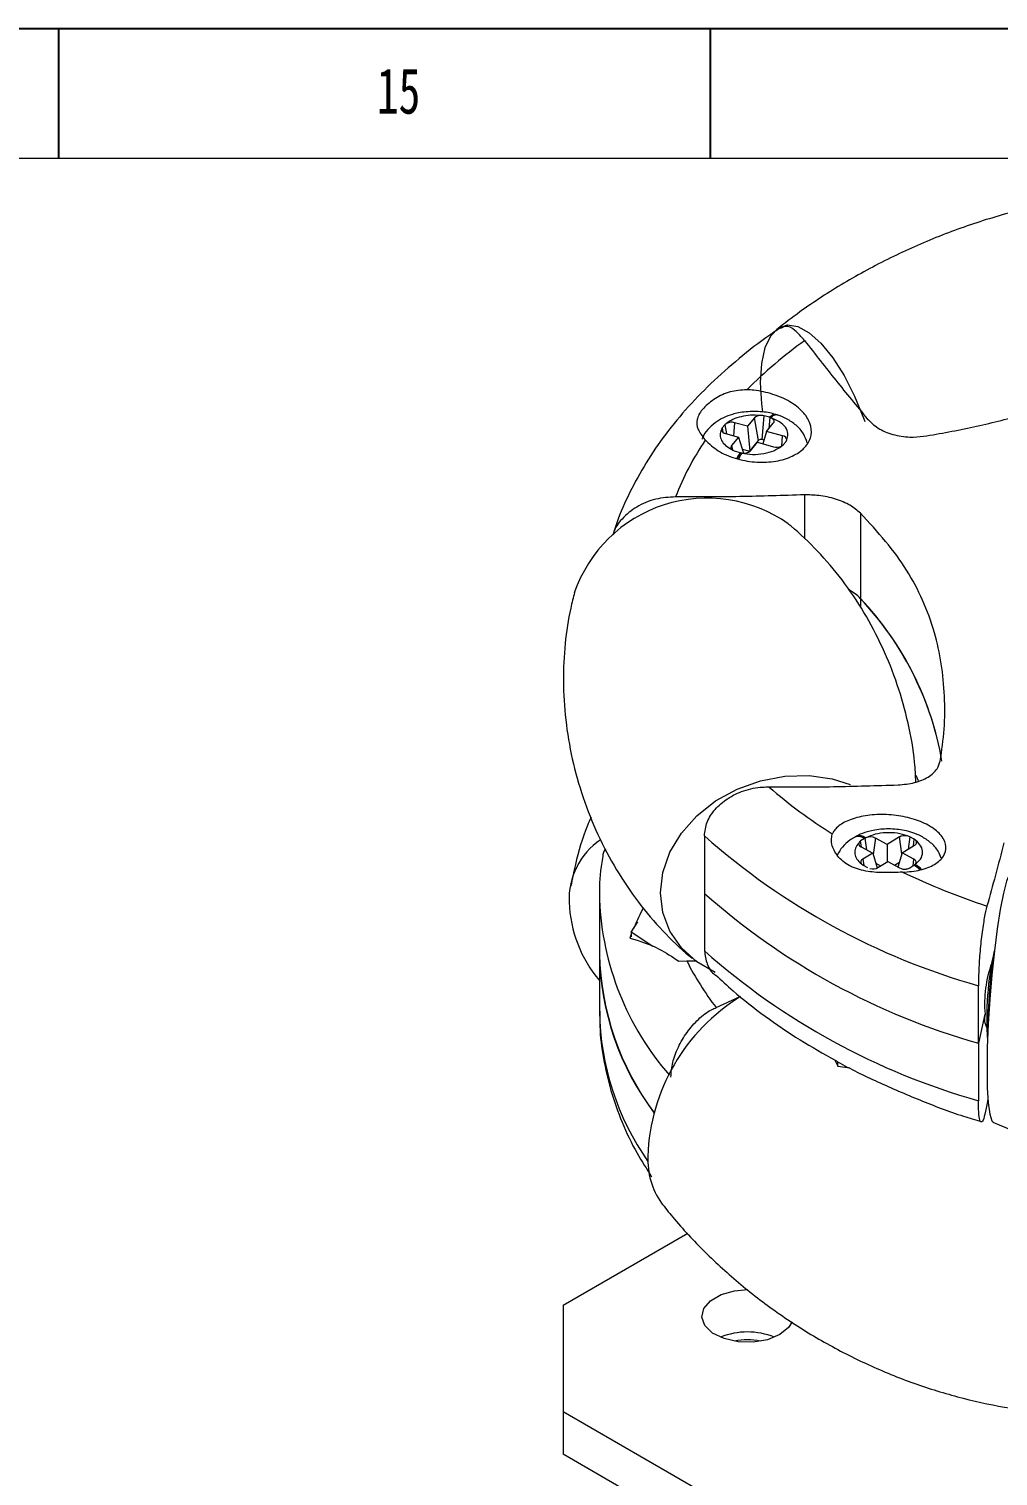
# Model space of a CAD drawing. Header units: millimetres. Extents: x 0 to 1189, y 0 to 841.
# Drawn here: x 699.7 to 774.1, y 730 to 841 of the extents above; entities that cross this region are included whole.
import ezdxf

# ---------------------------------------------------------------- set-up
doc = ezdxf.new("R2010")
doc.units = ezdxf.units.MM
doc.layers.add('10', color=7, linetype='Continuous')
doc.layers.add('5', color=7, linetype='Continuous')
doc.styles.add('SLDTEXTSTYLE5', font='TXT', dxfattribs={"width": 0.7})

msp = doc.modelspace()

# ---------------------------------------------------------------- linework, layer by layer
at = {"color": 7, "linetype": 'Continuous', "lineweight": 15}
for p, q in [((752.9, 810.39), (752.85, 810.27)), ((753.11, 810.64), (752.9, 810.39)), ((753.24, 810.74), (753.11, 810.64)), ((754.85, 810.52), (753.86, 810.79)), ((755.38, 811.16), (754.85, 810.52)), ((754.85, 810.52), (755.02, 808.61)), ((755.7, 809.44), (755.38, 811.16)), ((755.98, 809.5), (756.13, 811.32)), ((756.53, 811.21), (756.13, 811.32)), ((756.3, 810.12), (756.83, 810.77)), ((757.03, 811.42), (756.98, 811.43)), ((757.14, 811.39), (757.03, 811.42)), ((753.17, 809.96), (754.16, 809.68)), ((754.16, 809.68), (753.63, 809.04)), ((754.16, 809.68), (754.54, 808.46)), ((755.02, 808.61), (755.7, 809.44)), ((755.08, 808.64), (755.61, 809.29)), ((755.61, 809.29), (756.85, 808.94)), ((756.12, 809.46), (755.98, 809.5)), ((756.3, 810.12), (756.04, 809.17)), ((757.54, 809.78), (756.3, 810.12)), ((757.6, 809.1), (757.81, 809.35)), ((757.81, 809.35), (757.86, 809.47)), ((753.9, 808.61), (754.3, 808.5)), ((754.3, 808.5), (754.33, 808.49)), ((754.44, 808.77), (755.02, 808.61)), ((757.47, 809), (757.6, 809.1)), ((763.51, 803.86), (763.51, 797.32)), ((767.97, 783.31), (767.78, 783.73)), ((751.55, 779.1), (751.55, 774.69)), ((763.08, 779), (763.04, 778.98)), ((763.18, 779.06), (763.08, 779)), ((763.84, 778.9), (763.53, 778.72)), ((763.56, 778.26), (764.46, 777.77)), ((765.56, 778.44), (764.66, 778.93)), ((766.5, 779.02), (765.56, 778.44)), ((765.56, 778.44), (765.57, 777.1)), ((766.72, 777.8), (767.67, 778.38)), ((767.3, 779.03), (767.12, 779.09)), ((767.64, 778.84), (767.3, 779.03)), ((767.77, 778.74), (767.64, 778.84)), ((764.46, 777.77), (763.7, 777.31)), ((764.46, 777.77), (764.8, 776.64)), ((764.86, 776.67), (765.62, 777.13)), ((765.62, 777.13), (766.52, 776.64)), ((766.12, 776.85), (766.5, 777.08)), ((766.72, 777.8), (766.39, 776.71)), ((767.62, 777.31), (766.72, 777.8)), ((763.59, 776.95), (763.72, 776.85)), ((763.72, 776.85), (764.07, 776.66)), ((764.69, 777), (765.06, 776.79)), ((767.31, 776.65), (767.62, 776.84)), ((767.62, 776.84), (767.64, 776.85)), ((743.5, 774.44), (743.5, 770.03)), ((743.5, 774.44), (743.5, 774.21)), ((751.55, 774.69), (751.55, 770.28)), ((745.94, 771.55), (745.83, 771.26)), ((745.94, 771.71), (746.43, 772.5)), ((747.59, 770.6), (745.94, 771.71)), ((745.94, 771.71), (745.94, 771.35)), ((743.5, 770.03), (743.5, 765.62)), ((749.58, 769.49), (750.2, 769.51)), ((750.2, 769.51), (750.97, 769.51)), ((772.57, 763.19), (772.57, 767.6)), ((752.45, 765.93), (754.28, 766.78)), ((773.07, 765.42), (772.57, 763.19)), ((772.57, 763.19), (772.57, 758.78)), ((761.54, 761.9), (761.79, 761.43)), ((761.79, 761.43), (761.79, 761.76)), ((761.79, 761.43), (762.71, 761.3)), ((773.3, 758.88), (773.22, 758.46)), ((740.71, 743.09), (750.27, 748.61)), ((740.71, 743.09), (740.71, 734.92)), ((740.71, 734.92), (740.71, 731.66)), ((805.77, 697.37), (740.71, 734.92)), ((784.55, 706.35), (740.71, 731.66))]:
    msp.add_line(p, q, dxfattribs=at)
at = {"color": 8, "linetype": 'Continuous', "lineweight": 15}
for p, q in [((752.9, 810.39), (752.96, 810.05)), ((753.11, 810.64), (753.24, 809.94)), ((753.86, 810.79), (753.77, 809.79)), ((756.56, 811.2), (756.49, 810.36)), ((757.48, 809), (757.54, 809.78)), ((753.63, 809.04), (753.69, 808.71)), ((759.22, 805.26), (759.22, 801.88)), ((763.51, 797.32), (763.51, 796.65)), ((763.6, 778.23), (763.53, 778.72)), ((763.86, 778.92), (763.99, 778.02)), ((764.66, 778.93), (764.48, 777.67)), ((766.69, 777.72), (766.5, 779.02)), ((767.3, 779.03), (767.17, 778.08)), ((767.58, 778.33), (767.64, 778.84)), ((763.7, 777.31), (763.77, 776.82)), ((767.55, 776.8), (767.62, 777.31))]:
    msp.add_line(p, q, dxfattribs=at)
at = {"color": 7, "linetype": 'Continuous', "lineweight": 15, "flags": 128}
for points in [[(756.02, 811.64), (755.94, 812.25), (755.86, 813.89), (755.94, 815.34), (756.21, 816.55), (756.64, 817.46), (757.21, 818.05), (757.92, 818.29), (758.72, 818.17), (759.59, 817.7), (760.49, 816.89), (761.4, 815.78), (762.27, 814.41), (763.07, 812.83), (763.77, 811.09), (763.85, 810.88)], [(756.56, 811.2), (756.55, 811.2), (756.53, 811.21)], [(756.64, 811.17), (756.72, 811.14), (756.78, 811.09), (756.83, 811.04), (756.86, 810.99), (756.88, 810.93), (756.88, 810.88), (756.86, 810.82), (756.83, 810.77)], [(752.38, 768.62), (750.97, 769.43), (749.78, 770.51), (748.9, 771.78), (748.36, 773.21), (748.18, 774.74), (748.36, 776.3), (748.9, 777.85), (749.78, 779.31), (750.97, 780.64), (752.41, 781.78), (754.06, 782.69), (755.85, 783.33), (757.71, 783.68), (759.58, 783.73), (761.36, 783.47), (762.72, 783.04)], [(767.69, 776.89), (767.74, 776.94), (767.77, 777), (767.79, 777.05), (767.79, 777.11), (767.77, 777.17), (767.73, 777.22), (767.68, 777.27), (767.62, 777.31)], [(775.18, 776.44), (774.97, 776.22), (774.73, 775.63), (774.49, 774.7), (774.24, 773.46), (774, 771.97), (773.79, 770.28), (773.6, 768.45), (773.44, 766.56), (773.32, 764.67), (773.25, 762.87), (773.23, 761.22), (773.25, 759.78), (773.32, 758.61), (773.44, 757.75), (773.6, 757.24), (773.72, 757.11)], [(757.33, 740.84), (756.39, 740.45), (755.29, 740.26), (754.14, 740.29), (753.06, 740.53), (752.18, 740.96), (751.59, 741.54), (751.36, 742.19), (751.5, 742.85), (752.01, 743.44), (752.82, 743.91), (753.86, 744.21), (754.89, 744.29)], [(758.27, 741.83), (758, 741.38), (757.33, 740.84)]]:
    msp.add_lwpolyline(points, dxfattribs=at)
at = {"color": 8, "linetype": 'Continuous', "lineweight": 15, "flags": 128}
msp.add_lwpolyline([(757.05, 811.41), (756.98, 811.43), (756.85, 811.41), (756.71, 811.33), (756.56, 811.2)], dxfattribs=at)
at = {"color": 7, "linetype": 'Continuous', "lineweight": 15}
for centre, radius, start, end in [((779.65, 788.62), 35.03, 125.6454, 135.1713), ((753.62, 809.94), 0.886, 74.4288, 115.4722), ((755.83, 810.72), 0.627, 91.1336, 134.7039), ((756.37, 810.49), 0.738, 68.4835, 74.7146), ((769.19, 797.51), 21.25, 145.7874, 159.0875), ((753.2, 810.31), 0.352, 186.4024, 264.8149), ((755.89, 809.23), 0.285, 71.926, 131.2369), ((757.51, 809.43), 0.352, 6.403, 84.8141), ((753.79, 808.9), 0.213, 138.673, 231.2571), ((754.55, 809.3), 0.847, 254.6906, 260.3731), ((754.58, 809.19), 0.743, 256.9489, 311.9367), ((757.09, 809.8), 0.886, 254.4291, 295.4746), ((751.76, 794.23), 10.78, 54.7601, 160.978), ((761.2, 795.15), 3.16, 43.2541, 62.8494), ((746.03, 780.74), 24.09, 9.803, 43.4824), ((745.94, 780.68), 24.19, 10.7583, 43.4433), ((782.16, 812.32), 39.07, 228.9715, 237.8281), ((746.78, 774.19), 5.62, 124.8245, 181.8509), ((787.16, 819.24), 53.66, 228.4268, 254.2189), ((763.64, 778.5), 0.26, 169.4805, 249.8989), ((764.16, 778.43), 0.569, 113.7984, 121.2082), ((764.27, 778.14), 0.878, 63.8495, 112.7385), ((766.91, 778.25), 0.864, 76.4087, 118.21), ((767.58, 778.6), 0.234, 291.2711, 36.5139), ((763.78, 777.09), 0.234, 111.2709, 216.5067), ((764.45, 777.43), 0.864, 256.4087, 298.21), ((766.9, 777.41), 0.864, 243.6325, 278.6259), ((792.48, 831.15), 60.58, 244.8564, 251.4662), ((767.41, 777.24), 0.447, 301.1732, 309.8822), ((751.09, 774.39), 9.93, 182.1948, 220.0937), ((787.16, 814.83), 53.66, 228.4268, 254.2189), ((764.82, 770.56), 21.33, 181.4097, 216.658), ((764.34, 770.39), 20.85, 180.9883, 217.0793), ((770.77, 779.96), 23.08, 206.9313, 217.4436), ((787.16, 810.42), 53.66, 228.4268, 254.2189), ((782.39, 766.2), 9.35, 160.3362, 184.7759), ((796.55, 765.11), 23.35, 167.1878, 184.1722), ((818.14, 763.48), 44.88, 171.2733, 180.0868), ((762.14, 754.04), 14.94, 121.5559, 178.1143), ((774.51, 765.07), 1.48, 166.1061, 208.4967), ((752.96, 754.22), 5.75, 176.9808, 215.0676), ((754.85, 735.52), 5.52, 68.0594, 111.9406), ((754.85, 736.31), 4.14, 76.2721, 103.7279)]:
    msp.add_arc(centre, radius, start, end, dxfattribs=at)
at = {"color": 8, "linetype": 'Continuous', "lineweight": 15}
for centre, radius, start, end in [((757.05, 810.9), 0.491, 76.1866, 146.1696), ((756.41, 807.02), 2.55, 144.8872, 156.4583), ((756.67, 807.03), 2.68, 147.4089, 158.2489), ((763.4, 778.28), 0.79, 53.7232, 113.6394), ((763.46, 778.36), 0.752, 51.5811, 111.3913), ((766.69, 775.06), 2.03, 45.0755, 62.2033), ((766.8, 775.07), 2.03, 45.9617, 63.8505), ((765.34, 775.1), 21.86, 182.3527, 221.0673), ((764.14, 765.95), 20.65, 180.905, 214.9739)]:
    msp.add_arc(centre, radius, start, end, dxfattribs=at)
at = {"color": 7, "linetype": 'Continuous', "lineweight": 15}
for points, knots in [([(791.04, 828.6), (790.54, 828.63), (788.7, 828.72), (785.48, 828.65), (781.41, 828.27), (777.37, 827.54), (773.4, 826.5), (769.53, 825.14), (765.79, 823.48), (762.23, 821.54), (759.33, 819.67), (757.69, 818.41), (757.1, 817.95)], [0, 0, 0, 0, 0.0419068, 0.1537337, 0.2661154, 0.3786822, 0.4912314, 0.6036136, 0.7156905, 0.827321, 0.9383681, 1, 1, 1, 1]), ([(759.23, 817.09), (758.98, 817.38), (758.48, 817.96), (757.82, 818.28), (757.51, 818.1), (757.38, 818.02)], [0, 0, 0, 0, 0.368638, 0.737639, 1, 1, 1, 1]), ([(768.36, 809.75), (769.65, 809.97), (772.21, 810.42), (777.25, 811.73), (782.3, 813.17), (787.22, 814.74), (790.95, 816.05), (794.51, 817.35), (796.7, 818.45), (797.8, 819)], [0, 0, 0, 0, 0.116002, 0.232044, 0.46821, 0.599398, 0.730589, 0.865318, 1, 1, 1, 1]), ([(757.36, 818.05), (757.09, 817.87), (755.97, 817.13), (754.18, 815.72), (752.01, 813.81), (750.07, 811.79), (748.35, 809.67), (746.87, 807.46), (745.66, 805.18), (744.88, 803.4), (744.6, 802.38), (744.53, 802.16)], [0, 0, 0, 0, 0.041677, 0.173363, 0.30531, 0.437362, 0.56936, 0.701167, 0.832705, 0.964003, 1, 1, 1, 1]), ([(759.23, 817.09), (760.03, 816.07), (761.63, 814.02), (763.23, 812.07), (764.04, 811.1)], [0, 0, 0, 0, 0.499656, 1, 1, 1, 1]), ([(754.8, 813.32), (754.36, 813.29), (753.48, 813.23), (752.32, 812.65), (751.68, 812.13), (751.2, 811.58), (750.91, 811.03), (750.96, 810.3), (751.4, 809.74), (751.62, 809.46)], [0, 0, 0, 0, 0.152975, 0.305231, 0.472269, 0.500258, 0.666317, 0.832196, 1, 1, 1, 1]), ([(751.62, 809.46), (751.92, 809.17), (752.54, 808.59), (753.89, 808.02), (755.39, 807.73), (756.88, 807.77), (758.19, 808.12), (758.96, 808.6), (759.5, 809.17), (759.81, 809.83), (759.72, 810.76), (759.15, 811.66), (758.14, 812.44), (756.82, 813.01), (755.65, 813.27), (754.98, 813.31), (754.8, 813.32)], [0, 0, 0, 0, 0.079871, 0.159749, 0.23943, 0.318713, 0.397567, 0.475972, 0.499975, 0.577976, 0.655968, 0.734208, 0.812892, 0.892007, 0.971533, 1, 1, 1, 1]), ([(755.35, 811.66), (754.95, 811.64), (754.38, 811.61), (753.6, 811.41), (752.99, 811.18), (752.34, 810.79), (751.79, 810.28), (751.45, 809.83), (751.37, 809.55), (751.36, 809.52)], [0, 0, 0, 0, 0.237216, 0.330406, 0.484191, 0.641277, 0.80784, 0.97664, 1, 1, 1, 1]), ([(756.98, 811.43), (756.85, 811.47), (756.33, 811.62), (755.77, 811.64), (755.35, 811.66)], [0, 0, 0, 0, 0.26124, 1, 1, 1, 1]), ([(755.81, 811.35), (755.57, 811.36), (755.08, 811.39), (754.36, 811.27), (753.71, 811.06), (753.39, 810.85), (753.24, 810.74)], [0, 0, 0, 0, 0.25, 0.5, 0.75, 1, 1, 1, 1]), ([(756.13, 811.32), (756.07, 811.33), (755.97, 811.35), (755.86, 811.35), (755.81, 811.35)], [0, 0, 0, 0, 0.5802466, 1, 1, 1, 1]), ([(757.86, 809.47), (757.91, 809.63), (758.01, 809.96), (757.8, 810.45), (757.35, 810.88), (756.88, 811.08), (756.64, 811.17)], [0, 0, 0, 0, 0.250001, 0.5, 0.75, 1, 1, 1, 1]), ([(759.44, 809.25), (759.36, 809.48), (759.17, 810), (758.6, 810.62), (757.92, 811.07), (757.41, 811.31), (757.16, 811.38), (757.14, 811.38)], [0, 0, 0, 0, 0.2343067, 0.5060819, 0.7762678, 0.980462, 1, 1, 1, 1]), ([(764.04, 811.1), (764.29, 810.85), (764.8, 810.34), (765.98, 809.85), (767.22, 809.64), (768.01, 809.72), (768.36, 809.75)], [0, 0, 0, 0, 0.265019, 0.530095, 0.793366, 1, 1, 1, 1]), ([(752.85, 810.27), (752.8, 810.13), (752.71, 809.85), (752.84, 809.43), (753.14, 809.03), (753.48, 808.83), (753.66, 808.73)], [0, 0, 0, 0, 0.249999, 0.500001, 0.750001, 1, 1, 1, 1]), ([(753.66, 808.73), (753.69, 808.7), (753.76, 808.65), (753.86, 808.62), (753.9, 808.61)], [0, 0, 0, 0, 0.579257, 1, 1, 1, 1]), ([(754.41, 808.47), (754.69, 808.42), (755.24, 808.33), (756.11, 808.41), (756.91, 808.62), (757.28, 808.87), (757.47, 809)], [0, 0, 0, 0, 0.249999, 0.5, 0.749999, 1, 1, 1, 1]), ([(749.34, 805.1), (748.83, 805.07), (747.8, 805.01), (746.32, 804.39), (745.21, 803.47), (744.62, 802.66), (744.54, 802.22), (744.53, 802.16)], [0, 0, 0, 0, 0.250043, 0.500332, 0.742241, 0.967526, 1, 1, 1, 1]), ([(759.22, 805.26), (757.57, 805.21), (754.27, 805.09), (750.99, 805.1), (749.34, 805.1)], [0, 0, 0, 0, 0.499889, 1, 1, 1, 1]), ([(763.51, 803.86), (763.26, 804.07), (762.78, 804.49), (761.63, 804.96), (760.4, 805.24), (759.59, 805.25), (759.22, 805.26)], [0, 0, 0, 0, 0.261482, 0.523006, 0.784024, 1, 1, 1, 1]), ([(769.64, 784.84), (769.76, 785.65), (769.99, 787.27), (770.01, 790.71), (769.49, 794.05), (768.34, 797.2), (767.09, 799.55), (765.52, 801.68), (764.18, 803.13), (763.51, 803.86)], [0, 0, 0, 0, 0.116002, 0.232044, 0.46821, 0.599398, 0.730589, 0.865318, 1, 1, 1, 1]), ([(767.77, 783.23), (767.74, 783.73), (767.68, 785.24), (767.21, 787.75), (766.4, 790.71), (765.25, 793.57), (763.83, 796.27), (762.15, 798.76), (760.26, 800.97), (758.83, 802.35), (758.04, 802.98), (757.96, 803.04)], [0, 0, 0, 0, 0.066481, 0.198381, 0.331158, 0.464209, 0.59686, 0.728479, 0.858449, 0.986045, 1, 1, 1, 1]), ([(741.59, 797.77), (741.49, 797.38), (741.15, 796.11), (740.82, 793.84), (740.68, 790.97), (740.86, 787.99), (741.36, 784.99), (742.19, 782.03), (743.33, 779.17), (744.76, 776.48), (746.44, 773.99), (748.32, 771.78), (749.76, 770.4), (750.55, 769.76), (750.63, 769.7)], [0, 0, 0, 0, 0.041769, 0.132808, 0.225865, 0.320657, 0.416588, 0.513156, 0.609924, 0.706401, 0.802128, 0.896654, 0.989455, 1, 1, 1, 1]), ([(766.4, 783.01), (766.83, 783.05), (767.7, 783.13), (768.75, 783.57), (769.43, 784.17), (769.57, 784.64), (769.64, 784.84)], [0, 0, 0, 0, 0.265019, 0.530095, 0.793365, 1, 1, 1, 1]), ([(751.55, 779.1), (751.59, 779.45), (751.68, 780.16), (752.33, 781.16), (753.3, 782.01), (754.58, 782.62), (755.7, 782.85), (756.35, 782.85), (756.52, 782.85)], [0, 0, 0, 0, 0.176243, 0.352321, 0.53302, 0.724975, 0.929937, 1, 1, 1, 1]), ([(756.52, 782.85), (758.16, 782.85), (761.44, 782.85), (764.74, 782.96), (766.4, 783.01)], [0, 0, 0, 0, 0.499656, 1, 1, 1, 1]), ([(742.85, 780.53), (742.75, 780.32), (742.24, 779.13), (741.72, 777.34), (741.41, 775.8), (741.3, 775.24)], [0, 0, 0, 0, 0.125933, 0.68674, 1, 1, 1, 1]), ([(766.74, 776.31), (767.21, 776.35), (768.16, 776.43), (769.26, 776.88), (769.96, 777.51), (770.16, 778.27), (769.86, 779.04), (769.26, 779.59), (768.48, 780.06), (767.52, 780.45), (766.07, 780.73), (764.58, 780.76), (763.2, 780.54), (762.11, 780.1), (761.55, 779.63), (761.4, 779.33), (761.36, 779.25)], [0, 0, 0, 0, 0.079871, 0.159749, 0.23943, 0.318713, 0.397568, 0.475972, 0.499975, 0.577976, 0.655968, 0.734207, 0.812892, 0.892007, 0.971533, 1, 1, 1, 1]), ([(765.68, 779.64), (765.27, 779.62), (764.71, 779.59), (763.93, 779.38), (763.49, 779.24), (763.24, 779.08), (763.19, 779.05)], [0, 0, 0, 0, 0.457219, 0.636836, 0.933249, 1, 1, 1, 1]), ([(767.12, 779.09), (766.86, 779.17), (766.35, 779.33), (765.48, 779.36), (764.62, 779.25), (764.16, 779.05), (763.93, 778.95)], [0, 0, 0, 0, 0.25, 0.5, 0.75, 1, 1, 1, 1]), ([(769.7, 777.38), (769.64, 777.56), (769.47, 778.02), (768.92, 778.6), (768.25, 779.05), (767.56, 779.35), (766.73, 779.58), (766.09, 779.61), (765.68, 779.64)], [0, 0, 0, 0, 0.124677, 0.311271, 0.496774, 0.63697, 0.765226, 1, 1, 1, 1]), ([(766.74, 776.31), (766.29, 776.29), (765.4, 776.26), (764.03, 776.33), (763.14, 776.58), (762.35, 776.98), (761.71, 777.52), (761.23, 778.47), (761.31, 778.99), (761.36, 779.25)], [0, 0, 0, 0, 0.152975, 0.305231, 0.47227, 0.500238, 0.666297, 0.832175, 1, 1, 1, 1]), ([(763.05, 778.97), (762.93, 778.9), (762.58, 778.71), (762.11, 778.27), (761.86, 777.84), (761.74, 777.63)], [0, 0, 0, 0, 0.213362, 0.615255, 1, 1, 1, 1]), ([(763.39, 778.55), (763.29, 778.42), (763.1, 778.16), (763.06, 777.73), (763.2, 777.31), (763.46, 777.07), (763.59, 776.95)], [0, 0, 0, 0, 0.25, 0.499999, 0.75, 1, 1, 1, 1]), ([(763.53, 778.72), (763.49, 778.69), (763.43, 778.64), (763.4, 778.58), (763.39, 778.55)], [0, 0, 0, 0, 0.580246, 1, 1, 1, 1]), ([(763.86, 778.92), (763.86, 778.92), (763.85, 778.91), (763.85, 778.91), (763.84, 778.9)], [0, 0, 0, 0, 0.500114, 1, 1, 1, 1]), ([(767.69, 776.89), (767.85, 777.03), (768.18, 777.31), (768.32, 777.81), (768.22, 778.31), (767.92, 778.59), (767.77, 778.74)], [0, 0, 0, 0, 0.25, 0.5, 0.75, 1, 1, 1, 1]), ([(774.52, 778.57), (774.31, 777.73), (773.87, 776.05), (773.44, 774.49), (773.22, 773.71)], [0, 0, 0, 0, 0.4998889, 1, 1, 1, 1]), ([(743.73, 777.38), (743.69, 777.17), (743.51, 776.13), (743.47, 775.05), (743.5, 774.2), (743.5, 774.17)], [0, 0, 0, 0, 0.202645, 0.976518, 1, 1, 1, 1]), ([(743.96, 778.1), (743.92, 778.05), (743.76, 777.86), (743.75, 777.58), (743.74, 777.38)], [0, 0, 0, 0, 0.256313, 1, 1, 1, 1]), ([(767.03, 776.56), (767.09, 776.57), (767.19, 776.59), (767.27, 776.63), (767.31, 776.65)], [0, 0, 0, 0, 0.579247, 1, 1, 1, 1]), ([(746.86, 773.57), (746.62, 773.1), (746.37, 772.61), (746.13, 772.02), (746.13, 772.02)], [0, 0, 0, 0, 0.991052, 1, 1, 1, 1]), ([(773.22, 773.71), (773.15, 773.44), (773.02, 772.89), (772.82, 771.58), (772.67, 770.12), (772.58, 768.71), (772.57, 767.95), (772.57, 767.6)], [0, 0, 0, 0, 0.215774, 0.431762, 0.640516, 0.834926, 1, 1, 1, 1]), ([(745.83, 771.26), (746.58, 771.04), (747.8, 770.67), (749.08, 769.83), (749.58, 769.49)], [0, 0, 0, 0, 0.608617, 1, 1, 1, 1]), ([(751.55, 770.28), (751.6, 769.94), (751.7, 769.26), (752.07, 768.62), (752.39, 768.41), (752.4, 768.41)], [0, 0, 0, 0, 0.49333, 0.9861969, 1, 1, 1, 1]), ([(752.41, 768.43), (752.85, 768.02), (754.02, 766.91), (756.18, 765.25), (758.78, 763.46), (760.67, 762.4), (761.58, 761.88)], [0, 0, 0, 0, 0.168808, 0.452241, 0.735763, 1, 1, 1, 1]), ([(743.53, 765.65), (743.52, 765.27), (743.5, 764.05), (743.77, 762.01), (744.33, 759.54), (745.2, 757.11), (746.24, 754.9), (747.12, 753.55), (747.5, 752.95)], [0, 0, 0, 0, 0.08762, 0.276139, 0.465527, 0.65643, 0.849218, 1, 1, 1, 1]), ([(748.98, 760.6), (749, 760.97), (749.06, 761.7), (749.52, 762.91), (750.2, 764.07), (751.09, 765.09), (751.88, 765.67), (752.33, 765.88), (752.45, 765.93)], [0, 0, 0, 0, 0.176242, 0.35232, 0.533019, 0.724974, 0.929937, 1, 1, 1, 1]), ([(761.58, 761.88), (761.64, 761.85), (762.66, 761.25), (764.82, 760.22), (768.03, 758.82), (770.7, 757.81), (772.32, 757.31), (772.77, 757.18)], [0, 0, 0, 0, 0.019503, 0.310624, 0.600788, 0.889694, 1, 1, 1, 1]), ([(773.22, 758.46), (773.15, 758.13), (773.02, 757.47), (772.82, 757.08), (772.67, 757.21), (772.58, 757.81), (772.57, 758.48), (772.57, 758.78)], [0, 0, 0, 0, 0.2157745, 0.4317617, 0.6405165, 0.8349284, 1, 1, 1, 1]), ([(773.67, 757.14), (774.16, 756.93), (775.99, 756.15), (779.25, 755.01), (783.48, 753.86), (787.78, 753.04), (792.12, 752.55), (796.47, 752.39), (800.8, 752.56), (805.1, 753.06), (808.47, 753.69), (810.4, 754.19), (810.93, 754.32)], [0, 0, 0, 0, 0.041898, 0.156983, 0.272147, 0.387013, 0.501568, 0.615807, 0.729722, 0.843306, 0.956549, 1, 1, 1, 1]), ([(748.23, 750.96), (748.52, 750.59), (749.56, 749.28), (751.56, 747.14), (754.31, 744.64), (757.3, 742.36), (760.51, 740.33), (763.88, 738.59), (767.37, 737.14), (770.94, 736.03), (774.39, 735.24), (776.62, 734.99), (777.66, 734.88)], [0, 0, 0, 0, 0.041833, 0.148638, 0.256553, 0.365225, 0.47425, 0.583321, 0.692162, 0.800473, 0.907983, 1, 1, 1, 1])]:
    msp.add_open_spline(points, degree=3, knots=knots, dxfattribs=at)
at = {"color": 8, "linetype": 'Continuous', "lineweight": 15}
for points, knots in [([(756.53, 811.21), (756.63, 811.29), (756.77, 811.42), (756.91, 811.45), (756.96, 811.43), (756.98, 811.43)], [0, 0, 0, 0, 0.564489, 0.868834, 1, 1, 1, 1]), ([(754.04, 808.04), (754.05, 808.06), (754.13, 808.25), (754.22, 808.38), (754.3, 808.5)], [0, 0, 0, 0, 0.091923, 1, 1, 1, 1]), ([(763.84, 778.9), (763.7, 778.97), (763.48, 779.07), (763.22, 779.06), (763.1, 779.01), (763.05, 778.98)], [0, 0, 0, 0, 0.4818194, 0.7415938, 1, 1, 1, 1]), ([(768.09, 776.48), (768.08, 776.49), (767.94, 776.65), (767.77, 776.75), (767.62, 776.84)], [0, 0, 0, 0, 0.086389, 1, 1, 1, 1])]:
    msp.add_open_spline(points, degree=3, knots=knots, dxfattribs=at)
at = {"layer": '5', "color": 7}
msp.add_line((1189, 841), (0, 841), dxfattribs=at)
at = {"layer": '5'}
for p, q in [((702, 841), (702, 831.05)), ((752, 841), (752, 831.05))]:
    msp.add_line(p, q, dxfattribs=at)
at = {"layer": '5', "color": 7, "lineweight": 15}
msp.add_line((1179, 831.05), (25, 831.05), dxfattribs=at)

# ---------------------------------------------------------------- texts
at = {"layer": '10', "insert": (728.09, 838), "char_height": 3.5, "attachment_point": 2, "style": 'SLDTEXTSTYLE5'}
msp.add_mtext('15', dxfattribs=at)

doc.saveas('drawing.dxf')
